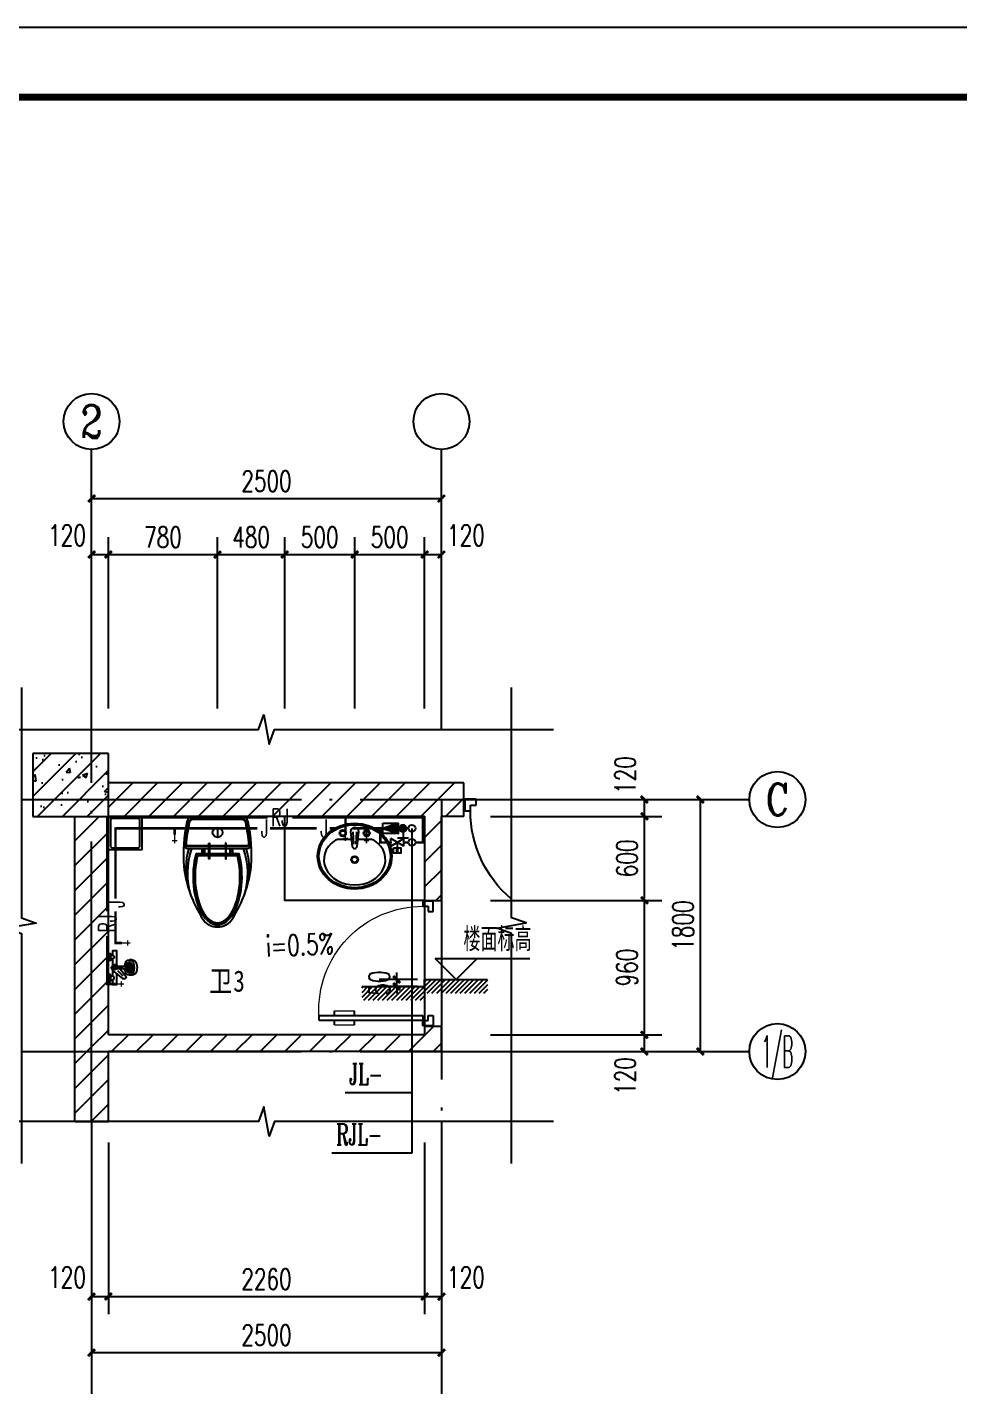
# Model space of a CAD drawing. Extents: x -216126 to 1846968, y -229642 to 543368.
# Drawn here: x 395675 to 402332, y 224805 to 234510 of the extents above; entities that cross this region are included whole.
import ezdxf
from ezdxf.enums import TextEntityAlignment as Align

# ---------------------------------------------------------------- set-up
doc = ezdxf.new("R2010")
doc.units = 0
doc.header["$LTSCALE"] = 1000
doc.header["$MEASUREMENT"] = 0
doc.linetypes.add('DOTE', pattern=[2.42, 2, -0.2, 0.02, -0.2])
doc.layers.get('Defpoints').update_dxf_attribs({"color": 250})
for name, color, linetype in [('AXIS', 171, 'Continuous'), ('AXIS_TEXT', 7, 'Continuous'), ('COLUMN', 9, 'Continuous'), ('DIM_ELEV', 171, 'Continuous'), ('DIM_SYMB', 171, 'Continuous'), ('DIM_热给水', 3, 'Continuous'), ('DIM_给水', 3, 'Continuous'), ('DOTE', 8, 'DOTE'), ('EQUIP_给水', 7, 'Continuous'), ('EVALVE_给水', 7, 'Continuous'), ('PIPE-热给水', 5, 'Continuous'), ('PIPE-给水', 3, 'Continuous'), ('PM洁具与厨具', 8, 'Continuous'), ('PUB_DIM', 171, 'Continuous'), ('PUB_HATCH', 8, 'Continuous'), ('PUB_TEXT', 7, 'Continuous'), ('S_WALL', 9, 'Continuous'), ('TEXT_热给水', 7, 'Continuous'), ('TEXT_给水', 7, 'Continuous'), ('TK', 4, 'Continuous'), ('TWT_TEXT', 7, 'Continuous'), ('VALVE_给水', 7, 'Continuous'), ('VPIPE-热给水', 5, 'Continuous'), ('VPIPE-给水', 3, 'Continuous'), ('WALL', 9, 'Continuous'), ('WINDOW', 8, 'Continuous'), ('填充', 8, 'Continuous'), ('看线', 149, 'Continuous')]:
    doc.layers.add(name, color=color, linetype=linetype)
doc.styles.add('_TCH_AXIS', font='COMPLEX', dxfattribs={"bigfont": 'GBCBIG'})
doc.styles.add('_TCH_DIM', font='SIMPLEX', dxfattribs={"bigfont": 'GBCBIG'})
doc.styles.add('_TCH_DIM_T3', font='SIMPLEX', dxfattribs={"width": 0.705882, "bigfont": 'GBCBIG'})
doc.styles.add('_TWT_PIPETEXT', font='COMPLEX', dxfattribs={"width": 0.8, "height": 2.5, "bigfont": 'HZTXT'})
doc.styles.add('_TWT_SERIAL', font='COMPLEX', dxfattribs={"width": 0.8, "height": 3, "bigfont": 'HZTXT'})
doc.styles.add('COMPLEX', font='COMPLEX')
doc.styles.add('HZ', font='rs', dxfattribs={"width": 0.8, "bigfont": 'hztxt'})
doc.styles.add('宋体', font='', dxfattribs={"width": 0.8})
doc.styles.get('宋体').set_extended_font_data('SimSun')
doc.dimstyles.new('_TCH_ARCH&&50', dxfattribs={"dimtxt": 148.75, "dimasz": 50, "dimexe": 125, "dimexo": 150, "dimgap": 50, "dimtad": 1, "dimdec": 0, "dimzin": 0, "dimdsep": 46, "dimtxsty": '_TCH_DIM_T3', "dimblk": 'ARCHTICK', "dimcen": 0.09, "dimclrt": 7, "dimazin": 2, "dimtfac": 1, "dimtdec": 0, "dimtix": 1, "dimtmove": 2, "dimatfit": 3, "dimfxl": 0, "dimtolj": 1, "dimtzin": 0, "dimarcsym": 0})
pattern_1 = [(45, (0, 89.76), (-88.388383, 88.388383), [])]

# ---------------------------------------------------------------- blocks, each defined once
blk = doc.blocks.new('卫生间排气道-BPW6-w')
at = {"layer": 'PM洁具与厨具'}
for points in [[(120, 0), (120, -240), (-120, -240), (-120, 0)], [(105, -25), (95, -15), (-95, -15), (-105, -25), (-105, -215), (-95, -225), (95, -225), (105, -215)]]:
    blk.add_lwpolyline(points, close=True, dxfattribs=at)
blk = doc.blocks.new('A$C687E1119')
at = {"layer": '填充', "color": 148}
for p, q in [((100, 1778), (122, 1800)), ((100, 1710), (190, 1800)), ((100, 1643), (257, 1800)), ((100, 1576), (300, 1776)), ((100, 1508), (300, 1708)), ((100, 1441), (300, 1641)), ((100, 1374), (300, 1574)), ((100, 1306), (300, 1506)), ((100, 1239), (300, 1439)), ((100, 1172), (300, 1372)), ((100, 1104), (300, 1304)), ((100, 1037), (300, 1237)), ((100, 970), (300, 1170)), ((0, 735), (300, 1035)), ((100, 902), (300, 1102)), ((0, 870), (30, 900)), ((0, 802), (98, 900)), ((0, 667), (200, 867)), ((0, 600), (200, 800)), ((233, 900), (300, 967)), ((0, 533), (200, 733)), ((0, 465), (200, 665)), ((0, 398), (200, 598)), ((0, 331), (200, 531)), ((0, 263), (200, 463)), ((0, 196), (200, 396)), ((0, 129), (200, 329)), ((0, 61), (200, 261)), ((6, 0), (200, 194)), ((73, 0), (200, 127)), ((141, 0), (200, 59))]:
    blk.add_line(p, q, dxfattribs=at)
at = {"layer": '看线', "color": 104}
blk.add_lwpolyline([(100, 1800), (100, 900), (0, 900), (0, 0)], dxfattribs=at)
blk = doc.blocks.new('洗脸盆-470x530')
at = {"layer": 'PM洁具与厨具', "color": 11}
for p, q in [((-12.4, -60), (-7.9, -150)), ((12.4, -60), (7.9, -150))]:
    blk.add_line(p, q, dxfattribs=at)
blk.add_lwpolyline([(30, -60, 1), (-30, -60), (-17.4, -165, 0.862374), (17.4, -165)], format="xyb", close=True, dxfattribs=at)
at = {"layer": 'PM洁具与厨具', "color": 130}
for points in [[(-115.5, -115, 0.156075), (-144.5, -124.3)], [(144.5, -124.3, 0.156075), (115.5, -115), (23.4, -115)]]:
    blk.add_lwpolyline(points, format="xyb", dxfattribs=at)
blk.add_lwpolyline([(-23.4, -115), (-115.5, -115)], dxfattribs=at)
at = {"layer": 'PM洁具与厨具', "color": 11}
for centre, radius in [((-85, -70), 22.5), ((-85, -70), 17.5), ((85, -70), 22.5), ((85, -70), 17.5), ((0, -260), 25), ((0, -260), 20)]:
    blk.add_circle(centre, radius, dxfattribs=at)
at = {"layer": 'PM洁具与厨具'}
blk.add_ellipse((0, -235), major_axis=(265, 0), ratio=0.886792, dxfattribs=at)
at = {"layer": 'PM洁具与厨具', "color": 11}
blk.add_ellipse((0, -235), major_axis=(255, 0), ratio=0.882353, dxfattribs=at)
at = {"layer": 'PM洁具与厨具', "color": 130}
blk.add_ellipse((0, -260), major_axis=(220, 0), ratio=0.818182, start_param=2.287513, end_param=7.137266, dxfattribs=at)
blk = doc.blocks.new('坐便器-480x790')
at = {"layer": 'PM洁具与厨具', "color": 11}
for p, q in [((-1, -80), (-1, -150)), ((1, -80), (1, -150)), ((-110, -265), (-110, -230)), ((-100, -265), (-100, -230)), ((-90, -265), (-90, -230)), ((90, -265), (90, -230)), ((100, -265), (100, -230)), ((110, -265), (110, -230))]:
    blk.add_line(p, q, dxfattribs=at)
at = {"layer": 'PM洁具与厨具', "color": 130}
blk.add_line((-153.7, -265), (153.7, -265), dxfattribs=at)
at = {"layer": 'PM洁具与厨具', "color": 8}
for p, q in [((-146.3, -275), (146.3, -275)), ((-142.5, -280), (142.5, -280))]:
    blk.add_line(p, q, dxfattribs=at)
at = {"layer": 'PM洁具与厨具'}
for points in [[(105.1, -733.3, 0.116498), (241.3, -355.7, 0.067215), (218.9, -39.5, 0.353588), (170, 0), (-170, 0, 0.353588), (-218.9, -39.5, 0.067215), (-241.3, -355.7, 0.116498), (-105.1, -733.3, 0.53931), (105.1, -733.3)], [(-241.2, -203.4, 0.433445), (-216.2, -230), (216.2, -230, 0.433445), (241.2, -203.4)]]:
    blk.add_lwpolyline(points, format="xyb", dxfattribs=at)
at = {"layer": 'PM洁具与厨具', "color": 130}
for points in [[(227.2, -204.3, -0.435336), (217.3, -215), (-217.3, -215, -0.435336), (-227.2, -204.3, -0.034952), (-204.2, -42.7, -0.353588), (-170, -15), (170, -15, -0.353588), (204.2, -42.7, -0.034952)], [(222.2, -204.6, -0.435336), (217.3, -210), (-217.3, -210, -0.435336), (-222.2, -204.6, -0.034952), (-199.3, -43.7, -0.353588), (-170, -20), (170, -20, -0.353588), (199.3, -43.7, -0.034952)]]:
    blk.add_lwpolyline(points, format="xyb", close=True, dxfattribs=at)
at = {"layer": 'PM洁具与厨具'}
for points in [[(-62.5, -192.5), (-57.5, -192.5), (-57.5, -302.5), (-62.5, -302.5)], [(62.5, -192.5), (57.5, -192.5), (57.5, -302.5), (62.5, -302.5)]]:
    blk.add_lwpolyline(points, close=True, dxfattribs=at)
at = {"layer": 'PM洁具与厨具', "color": 11}
blk.add_circle((0, -115), 35, dxfattribs=at)
at = {"layer": 'PM洁具与厨具'}
for centre, radius, start, end in [((272, -377.8), 499.3, 162.77655, 194.54869), ((304.8, -405), 520.4, 160.35017, 198.14654), ((-304.8, -405), 520.4, 341.85346, 19.64983), ((-272, -377.8), 499.3, 345.45131, 17.22345)]:
    blk.add_arc(centre, radius, start, end, dxfattribs=at)
at = {"layer": 'PM洁具与厨具', "color": 130}
blk.add_ellipse((0, -430), major_axis=(0, 345), ratio=0.507246, start_param=1.072123, end_param=5.211062, dxfattribs=at)
at = {"layer": 'PM洁具与厨具', "color": 8}
for major_axis, ratio, start_param, end_param in [((0, 335), 0.492537, 1.089773, 5.193412), ((0, 330), 0.484848, 1.098934, 5.184251)]:
    blk.add_ellipse((0, -430), major_axis=major_axis, ratio=ratio, start_param=start_param, end_param=end_param, dxfattribs=at)
blk = doc.blocks.new('花洒组合-L345')
at = {"layer": 'PM洁具与厨具', "color": 120}
for p, q in [((61.5, -106.5), (22.6, -67.6)), ((-55, -170.6), (-55, -150.6)), ((-30, -150.6), (-30, -140.6)), ((30, -150.6), (30, -140.6)), ((55, -170.6), (55, -150.6))]:
    blk.add_line(p, q, dxfattribs=at)
for points in [[(-50, 0), (-100, 0), (-100, -15), (-50, -15)], [(50, 0), (100, 0), (100, -15), (50, -15)], [(-2.5, -75), (2.5, -75), (2.5, -100), (-2.5, -100)]]:
    blk.add_lwpolyline(points, close=True, dxfattribs=at)
for points in [[(-17.5, -60), (-120, -60), (-120, -30), (-87.5, -30)], [(-62.5, -30), (-13.3, -30)], [(17.5, -30), (62.5, -30)], [(87.5, -30), (120, -30), (120, -60), (42.4, -60)]]:
    blk.add_lwpolyline(points, dxfattribs=at)
for points in [[(-62.5, -15), (-87.5, -15), (-87.5, -30, 1), (-62.5, -30)], [(7.5, -130, -1), (-7.5, -130), (-7.5, -45, -1), (7.5, -45)], [(-1.5, -45, -1), (1.5, -45), (1.5, -75), (-1.5, -75)], [(62.5, -15), (87.5, -15), (87.5, -30, -1), (62.5, -30)]]:
    blk.add_lwpolyline(points, format="xyb", close=True, dxfattribs=at)
blk.add_lwpolyline([(7.5, -81.2), (61.8, -124.4, 0.8), (79.4, -106.8), (17.6, -30.1, 0.441557), (-12, -28.7), (-16.3, -33, 0.441557), (-14.9, -62.6), (-7.5, -68.7)], format="xyb", dxfattribs=at)
for centre, radius, start, end in [((0, -45), 15, 300, 240), ((0, -120), 7.5, 180, 0), ((0, -135.6), 5, 180, 0)]:
    blk.add_arc(centre, radius, start, end, dxfattribs=at)
for centre, major_axis, ratio, start_param, end_param in [((0, -150.6), (-55, 0), 0.636364, 4.849179, 10.858784), ((0, -170.6), (-55, 0), 0.636364, 0, 3.141593), ((0, -150.6), (-40, 0), 0.5, 5.35589, 10.352073), ((0, -150.6), (-35, 0), 0.428571, 5.742086, 9.965877), ((0, -140.6), (-30, 0), 0.333333, 4.963191, 10.744772), ((0, -150.6), (-30, 0), 0.333333, 0, 3.141593), ((0, -140.6), (-25, 0), 0.2, 4.913705, 10.794258)]:
    blk.add_ellipse(centre, major_axis=major_axis, ratio=ratio, start_param=start_param, end_param=end_param, dxfattribs=at)
blk = doc.blocks.new('A$C7A050CD1')
at = {"layer": 'PM洁具与厨具', "rotation": 270}
blk.add_blockref('花洒组合-L345', (0, 0), dxfattribs=at)
blk = doc.blocks.new('_AXISO')
blk.add_circle((0, 0), 0.5)
at = {"layer": 'AXIS_TEXT', "style": 'COMPLEX', "width": 1.041667}
blk.add_attdef('A', text='', height=0.56, dxfattribs=at).set_placement((-0.25, -0.28), (0.25, -0.28), align=Align.FIT)
blk = doc.blocks.new('GeYuanFrame_85425800', base_point=(20.09, 4.53))
at = {"layer": 'TK'}
blk.add_lwpolyline([(20.09, 4.53), (20.09, 598.53), (861.09, 598.53), (861.09, 4.53)], close=True, dxfattribs=at)
at = {"layer": 'TK', "const_width": 1}
blk.add_lwpolyline([(45.09, 588.53), (851.09, 588.53), (851.09, 14.53), (45.09, 14.53)], close=True, dxfattribs=at)
blk = doc.blocks.new('$DorLib2D$00000009')
for p, q in [((0.413, 0.905), (0.413, 0.081)), ((0.454, 0.905), (0.413, 0.905)), ((0.454, 0.081), (0.454, 0.905)), ((0.413, 0.782), (0.378, 0.782)), ((0.489, 0.782), (0.454, 0.782)), ((0.413, 0.624), (0.378, 0.624)), ((0.489, 0.624), (0.454, 0.624)), ((-0.494, 0.081), (-0.453, 0.081)), ((-0.494, -0.002), (-0.494, 0.081)), ((-0.453, 0.081), (-0.453, 0.039)), ((-0.453, 0.039), (-0.412, 0.039)), ((-0.412, 0.039), (-0.412, -0.002)), ((0.413, 0.081), (0.454, 0.081)), ((0.454, 0.039), (0.413, 0.039)), ((0.413, 0.039), (0.413, -0.002)), ((0.495, 0.081), (0.454, 0.081)), ((0.454, 0.081), (0.454, 0.039)), ((0.495, -0.002), (0.495, 0.081)), ((-0.494, -0.002), (-0.494, -0.002)), ((-0.412, -0.002), (-0.494, -0.002)), ((0.413, -0.002), (0.495, -0.002)), ((0.495, -0.002), (0.495, -0.002))]:
    blk.add_line(p, q)
at = {"lineweight": 13}
for p, q in [((0.378, 0.782), (0.378, 0.624)), ((0.489, 0.782), (0.489, 0.624))]:
    blk.add_line(p, q, dxfattribs=at)
blk.add_arc((0.372, 0.082), 0.825, 87.134, 180.0717, dxfattribs=at)
blk = doc.blocks.new('_ArchTick')
at = {"color": 0, "linetype": 'ByBlock', "const_width": 0.4}
blk.add_lwpolyline([(-0.5, -0.5), (0.5, 0.5)], dxfattribs=at)
blk = doc.blocks.new('*D587')
at = {"layer": 'AXIS', "color": 0, "lineweight": -2}
for p, q in [((396135.5, 226542.8), (396135.5, 224917.8)), ((398635.5, 226542.8), (398635.5, 224917.8)), ((396135.5, 225042.8), (398635.5, 225042.8))]:
    blk.add_line(p, q, dxfattribs=at)
at = {"layer": 'Defpoints', "color": 0}
for p in [(396135.5, 226692.8), (398635.5, 226692.8), (398635.5, 225042.8)]:
    blk.add_point(p, dxfattribs=at)
at = {"layer": 'AXIS', "color": 0, "lineweight": -2, "xscale": 50, "yscale": 50, "zscale": 50, "rotation": 180}
blk.add_blockref('_ArchTick', (396135.5, 225042.8), dxfattribs=at)
at = {"layer": 'AXIS', "color": 0, "lineweight": -2, "xscale": 50, "yscale": 50, "zscale": 50}
blk.add_blockref('_ArchTick', (398635.5, 225042.8), dxfattribs=at)
at = {"layer": 'AXIS', "color": 7, "insert": (397385.5, 225167.2), "char_height": 148.75, "attachment_point": 5, "style": '_TCH_DIM_T3'}
blk.add_mtext('\\A1;2500', dxfattribs=at)
blk = doc.blocks.new('*D588')
at = {"layer": 'AXIS', "color": 0, "lineweight": -2}
for p, q in [((396135.5, 226542.8), (396135.5, 225317.8)), ((396255.5, 226542.8), (396255.5, 225317.8)), ((396135.5, 225442.8), (396255.5, 225442.8))]:
    blk.add_line(p, q, dxfattribs=at)
at = {"layer": 'Defpoints', "color": 0}
for p in [(396135.5, 226692.8), (396255.5, 226692.8), (396255.5, 225442.8)]:
    blk.add_point(p, dxfattribs=at)
at = {"layer": 'AXIS', "color": 0, "lineweight": -2, "xscale": 50, "yscale": 50, "zscale": 50, "rotation": 180}
blk.add_blockref('_ArchTick', (396135.5, 225442.8), dxfattribs=at)
at = {"layer": 'AXIS', "color": 0, "lineweight": -2, "xscale": 50, "yscale": 50, "zscale": 50}
blk.add_blockref('_ArchTick', (396255.5, 225442.8), dxfattribs=at)
at = {"layer": 'AXIS', "color": 7, "insert": (395960.5, 225580.3), "char_height": 148.75, "attachment_point": 5, "style": '_TCH_DIM_T3'}
blk.add_mtext('\\A1;120', dxfattribs=at)
blk = doc.blocks.new('*D589')
at = {"layer": 'AXIS', "color": 0, "lineweight": -2}
for p, q in [((396255.5, 226542.8), (396255.5, 225317.8)), ((398515.5, 226542.8), (398515.5, 225317.8)), ((396255.5, 225442.8), (398515.5, 225442.8))]:
    blk.add_line(p, q, dxfattribs=at)
at = {"layer": 'Defpoints', "color": 0}
for p in [(396255.5, 226692.8), (398515.5, 226692.8), (398515.5, 225442.8)]:
    blk.add_point(p, dxfattribs=at)
at = {"layer": 'AXIS', "color": 0, "lineweight": -2, "xscale": 50, "yscale": 50, "zscale": 50, "rotation": 180}
blk.add_blockref('_ArchTick', (396255.5, 225442.8), dxfattribs=at)
at = {"layer": 'AXIS', "color": 0, "lineweight": -2, "xscale": 50, "yscale": 50, "zscale": 50}
blk.add_blockref('_ArchTick', (398515.5, 225442.8), dxfattribs=at)
at = {"layer": 'AXIS', "color": 7, "insert": (397385.5, 225567.2), "char_height": 148.75, "attachment_point": 5, "style": '_TCH_DIM_T3'}
blk.add_mtext('\\A1;2260', dxfattribs=at)
blk = doc.blocks.new('*D590')
at = {"layer": 'AXIS', "color": 0, "lineweight": -2}
for p, q in [((398515.5, 226542.8), (398515.5, 225317.8)), ((398635.5, 226542.8), (398635.5, 225317.8)), ((398515.5, 225442.8), (398635.5, 225442.8))]:
    blk.add_line(p, q, dxfattribs=at)
at = {"layer": 'Defpoints', "color": 0}
for p in [(398515.5, 226692.8), (398635.5, 226692.8), (398635.5, 225442.8)]:
    blk.add_point(p, dxfattribs=at)
at = {"layer": 'AXIS', "color": 0, "lineweight": -2, "xscale": 50, "yscale": 50, "zscale": 50, "rotation": 180}
blk.add_blockref('_ArchTick', (398515.5, 225442.8), dxfattribs=at)
at = {"layer": 'AXIS', "color": 0, "lineweight": -2, "xscale": 50, "yscale": 50, "zscale": 50}
blk.add_blockref('_ArchTick', (398635.5, 225442.8), dxfattribs=at)
at = {"layer": 'AXIS', "color": 7, "insert": (398810.5, 225580.3), "char_height": 148.75, "attachment_point": 5, "style": '_TCH_DIM_T3'}
blk.add_mtext('\\A1;120', dxfattribs=at)
blk = doc.blocks.new('*D591')
at = {"layer": 'AXIS', "color": 0, "lineweight": -2}
for p, q in [((398985.5, 228992.8), (400610.5, 228992.8)), ((400485.5, 227192.8), (400485.5, 228992.8)), ((398985.5, 227192.8), (400610.5, 227192.8))]:
    blk.add_line(p, q, dxfattribs=at)
at = {"layer": 'Defpoints', "color": 0}
for p in [(398835.5, 228992.8), (400485.5, 228992.8), (398835.5, 227192.8)]:
    blk.add_point(p, dxfattribs=at)
at = {"layer": 'AXIS', "color": 0, "lineweight": -2, "xscale": 50, "yscale": 50, "zscale": 50}
for p, rotation in [((400485.5, 228992.8), 90), ((400485.5, 227192.8), 270)]:
    blk.add_blockref('_ArchTick', p, dxfattribs=dict(at, rotation=rotation))
at = {"layer": 'AXIS', "color": 7, "insert": (400361.1, 228092.8), "char_height": 148.75, "attachment_point": 5, "rotation": 90, "style": '_TCH_DIM_T3'}
blk.add_mtext('\\A1;1800', dxfattribs=at)
blk = doc.blocks.new('*D592')
at = {"layer": 'AXIS', "color": 0, "lineweight": -2}
for p, q in [((398985.5, 227312.8), (400210.5, 227312.8)), ((400085.5, 227192.8), (400085.5, 227312.8)), ((398985.5, 227192.8), (400210.5, 227192.8))]:
    blk.add_line(p, q, dxfattribs=at)
at = {"layer": 'Defpoints', "color": 0}
for p in [(398835.5, 227312.8), (400085.5, 227312.8), (398835.5, 227192.8)]:
    blk.add_point(p, dxfattribs=at)
at = {"layer": 'AXIS', "color": 0, "lineweight": -2, "xscale": 50, "yscale": 50, "zscale": 50}
for p, rotation in [((400085.5, 227312.8), 90), ((400085.5, 227192.8), 270)]:
    blk.add_blockref('_ArchTick', p, dxfattribs=dict(at, rotation=rotation))
at = {"layer": 'AXIS', "color": 7, "insert": (399948, 227017.8), "char_height": 148.75, "attachment_point": 5, "rotation": 90, "style": '_TCH_DIM_T3'}
blk.add_mtext('\\A1;120', dxfattribs=at)
blk = doc.blocks.new('*D593')
at = {"layer": 'AXIS', "color": 0, "lineweight": -2}
for p, q in [((398985.5, 228272.8), (400210.5, 228272.8)), ((400085.5, 227312.8), (400085.5, 228272.8)), ((398985.5, 227312.8), (400210.5, 227312.8))]:
    blk.add_line(p, q, dxfattribs=at)
at = {"layer": 'Defpoints', "color": 0}
for p in [(398835.5, 228272.8), (400085.5, 228272.8), (398835.5, 227312.8)]:
    blk.add_point(p, dxfattribs=at)
at = {"layer": 'AXIS', "color": 0, "lineweight": -2, "xscale": 50, "yscale": 50, "zscale": 50}
for p, rotation in [((400085.5, 228272.8), 90), ((400085.5, 227312.8), 270)]:
    blk.add_blockref('_ArchTick', p, dxfattribs=dict(at, rotation=rotation))
at = {"layer": 'AXIS', "color": 7, "insert": (399961.1, 227792.8), "char_height": 148.75, "attachment_point": 5, "rotation": 90, "style": '_TCH_DIM_T3'}
blk.add_mtext('\\A1;960', dxfattribs=at)
blk = doc.blocks.new('*D594')
at = {"layer": 'AXIS', "color": 0, "lineweight": -2}
for p, q in [((398985.5, 228872.8), (400210.5, 228872.8)), ((400085.5, 228272.8), (400085.5, 228872.8)), ((398985.5, 228272.8), (400210.5, 228272.8))]:
    blk.add_line(p, q, dxfattribs=at)
at = {"layer": 'Defpoints', "color": 0}
for p in [(398835.5, 228872.8), (400085.5, 228872.8), (398835.5, 228272.8)]:
    blk.add_point(p, dxfattribs=at)
at = {"layer": 'AXIS', "color": 0, "lineweight": -2, "xscale": 50, "yscale": 50, "zscale": 50}
for p, rotation in [((400085.5, 228872.8), 90), ((400085.5, 228272.8), 270)]:
    blk.add_blockref('_ArchTick', p, dxfattribs=dict(at, rotation=rotation))
at = {"layer": 'AXIS', "color": 7, "insert": (399961.1, 228572.8), "char_height": 148.75, "attachment_point": 5, "rotation": 90, "style": '_TCH_DIM_T3'}
blk.add_mtext('\\A1;600', dxfattribs=at)
blk = doc.blocks.new('*D595')
at = {"layer": 'AXIS', "color": 0, "lineweight": -2}
for p, q in [((398985.5, 228992.8), (400210.5, 228992.8)), ((400085.5, 228872.8), (400085.5, 228992.8)), ((398985.5, 228872.8), (400210.5, 228872.8))]:
    blk.add_line(p, q, dxfattribs=at)
at = {"layer": 'Defpoints', "color": 0}
for p in [(398835.5, 228992.8), (400085.5, 228992.8), (398835.5, 228872.8)]:
    blk.add_point(p, dxfattribs=at)
at = {"layer": 'AXIS', "color": 0, "lineweight": -2, "xscale": 50, "yscale": 50, "zscale": 50}
for p, rotation in [((400085.5, 228992.8), 90), ((400085.5, 228872.8), 270)]:
    blk.add_blockref('_ArchTick', p, dxfattribs=dict(at, rotation=rotation))
at = {"layer": 'AXIS', "color": 7, "insert": (399948, 229167.8), "char_height": 148.75, "attachment_point": 5, "rotation": 90, "style": '_TCH_DIM_T3'}
blk.add_mtext('\\A1;120', dxfattribs=at)
blk = doc.blocks.new('*D596')
at = {"layer": 'AXIS', "color": 0, "lineweight": -2}
for p, q in [((396135.5, 229642.8), (396135.5, 231267.8)), ((398635.5, 229642.8), (398635.5, 231267.8)), ((396135.5, 231142.8), (398635.5, 231142.8))]:
    blk.add_line(p, q, dxfattribs=at)
at = {"layer": 'Defpoints', "color": 0}
for p in [(398635.5, 231142.8), (396135.5, 229492.8), (398635.5, 229492.8)]:
    blk.add_point(p, dxfattribs=at)
at = {"layer": 'AXIS', "color": 0, "lineweight": -2, "xscale": 50, "yscale": 50, "zscale": 50, "rotation": 180}
blk.add_blockref('_ArchTick', (396135.5, 231142.8), dxfattribs=at)
at = {"layer": 'AXIS', "color": 0, "lineweight": -2, "xscale": 50, "yscale": 50, "zscale": 50}
blk.add_blockref('_ArchTick', (398635.5, 231142.8), dxfattribs=at)
at = {"layer": 'AXIS', "color": 7, "insert": (397385.5, 231267.2), "char_height": 148.75, "attachment_point": 5, "style": '_TCH_DIM_T3'}
blk.add_mtext('\\A1;2500', dxfattribs=at)
blk = doc.blocks.new('*D597')
at = {"layer": 'AXIS', "color": 0, "lineweight": -2}
for p, q in [((396135.5, 229642.8), (396135.5, 230867.8)), ((396255.5, 229642.8), (396255.5, 230867.8)), ((396135.5, 230742.8), (396255.5, 230742.8))]:
    blk.add_line(p, q, dxfattribs=at)
at = {"layer": 'Defpoints', "color": 0}
for p in [(396255.5, 230742.8), (396135.5, 229492.8), (396255.5, 229492.8)]:
    blk.add_point(p, dxfattribs=at)
at = {"layer": 'AXIS', "color": 0, "lineweight": -2, "xscale": 50, "yscale": 50, "zscale": 50, "rotation": 180}
blk.add_blockref('_ArchTick', (396135.5, 230742.8), dxfattribs=at)
at = {"layer": 'AXIS', "color": 0, "lineweight": -2, "xscale": 50, "yscale": 50, "zscale": 50}
blk.add_blockref('_ArchTick', (396255.5, 230742.8), dxfattribs=at)
at = {"layer": 'AXIS', "color": 7, "insert": (395960.5, 230880.3), "char_height": 148.75, "attachment_point": 5, "style": '_TCH_DIM_T3'}
blk.add_mtext('\\A1;120', dxfattribs=at)
blk = doc.blocks.new('*D598')
at = {"layer": 'AXIS', "color": 0, "lineweight": -2}
for p, q in [((396255.5, 229642.8), (396255.5, 230867.8)), ((397035.5, 229642.8), (397035.5, 230867.8)), ((396255.5, 230742.8), (397035.5, 230742.8))]:
    blk.add_line(p, q, dxfattribs=at)
at = {"layer": 'Defpoints', "color": 0}
for p in [(397035.5, 230742.8), (396255.5, 229492.8), (397035.5, 229492.8)]:
    blk.add_point(p, dxfattribs=at)
at = {"layer": 'AXIS', "color": 0, "lineweight": -2, "xscale": 50, "yscale": 50, "zscale": 50, "rotation": 180}
blk.add_blockref('_ArchTick', (396255.5, 230742.8), dxfattribs=at)
at = {"layer": 'AXIS', "color": 0, "lineweight": -2, "xscale": 50, "yscale": 50, "zscale": 50}
blk.add_blockref('_ArchTick', (397035.5, 230742.8), dxfattribs=at)
at = {"layer": 'AXIS', "color": 7, "insert": (396645.5, 230867.2), "char_height": 148.75, "attachment_point": 5, "style": '_TCH_DIM_T3'}
blk.add_mtext('\\A1;780', dxfattribs=at)
blk = doc.blocks.new('*D599')
at = {"layer": 'AXIS', "color": 0, "lineweight": -2}
for p, q in [((397035.5, 229642.8), (397035.5, 230867.8)), ((397515.5, 229642.8), (397515.5, 230867.8)), ((397035.5, 230742.8), (397515.5, 230742.8))]:
    blk.add_line(p, q, dxfattribs=at)
at = {"layer": 'Defpoints', "color": 0}
for p in [(397515.5, 230742.8), (397035.5, 229492.8), (397515.5, 229492.8)]:
    blk.add_point(p, dxfattribs=at)
at = {"layer": 'AXIS', "color": 0, "lineweight": -2, "xscale": 50, "yscale": 50, "zscale": 50, "rotation": 180}
blk.add_blockref('_ArchTick', (397035.5, 230742.8), dxfattribs=at)
at = {"layer": 'AXIS', "color": 0, "lineweight": -2, "xscale": 50, "yscale": 50, "zscale": 50}
blk.add_blockref('_ArchTick', (397515.5, 230742.8), dxfattribs=at)
at = {"layer": 'AXIS', "color": 7, "insert": (397275.5, 230867.2), "char_height": 148.75, "attachment_point": 5, "style": '_TCH_DIM_T3'}
blk.add_mtext('\\A1;480', dxfattribs=at)
blk = doc.blocks.new('*D600')
at = {"layer": 'AXIS', "color": 0, "lineweight": -2}
for p, q in [((397515.5, 229642.8), (397515.5, 230867.8)), ((398015.5, 229642.8), (398015.5, 230867.8)), ((397515.5, 230742.8), (398015.5, 230742.8))]:
    blk.add_line(p, q, dxfattribs=at)
at = {"layer": 'Defpoints', "color": 0}
for p in [(398015.5, 230742.8), (397515.5, 229492.8), (398015.5, 229492.8)]:
    blk.add_point(p, dxfattribs=at)
at = {"layer": 'AXIS', "color": 0, "lineweight": -2, "xscale": 50, "yscale": 50, "zscale": 50, "rotation": 180}
blk.add_blockref('_ArchTick', (397515.5, 230742.8), dxfattribs=at)
at = {"layer": 'AXIS', "color": 0, "lineweight": -2, "xscale": 50, "yscale": 50, "zscale": 50}
blk.add_blockref('_ArchTick', (398015.5, 230742.8), dxfattribs=at)
at = {"layer": 'AXIS', "color": 7, "insert": (397765.5, 230867.2), "char_height": 148.75, "attachment_point": 5, "style": '_TCH_DIM_T3'}
blk.add_mtext('\\A1;500', dxfattribs=at)
blk = doc.blocks.new('*D601')
at = {"layer": 'AXIS', "color": 0, "lineweight": -2}
for p, q in [((398015.5, 229642.8), (398015.5, 230867.8)), ((398515.5, 229642.8), (398515.5, 230867.8)), ((398015.5, 230742.8), (398515.5, 230742.8))]:
    blk.add_line(p, q, dxfattribs=at)
at = {"layer": 'Defpoints', "color": 0}
for p in [(398515.5, 230742.8), (398015.5, 229492.8), (398515.5, 229492.8)]:
    blk.add_point(p, dxfattribs=at)
at = {"layer": 'AXIS', "color": 0, "lineweight": -2, "xscale": 50, "yscale": 50, "zscale": 50, "rotation": 180}
blk.add_blockref('_ArchTick', (398015.5, 230742.8), dxfattribs=at)
at = {"layer": 'AXIS', "color": 0, "lineweight": -2, "xscale": 50, "yscale": 50, "zscale": 50}
blk.add_blockref('_ArchTick', (398515.5, 230742.8), dxfattribs=at)
at = {"layer": 'AXIS', "color": 7, "insert": (398265.5, 230867.2), "char_height": 148.75, "attachment_point": 5, "style": '_TCH_DIM_T3'}
blk.add_mtext('\\A1;500', dxfattribs=at)
blk = doc.blocks.new('*D602')
at = {"layer": 'AXIS', "color": 0, "lineweight": -2}
for p, q in [((398515.5, 229642.8), (398515.5, 230867.8)), ((398635.5, 229642.8), (398635.5, 230867.8)), ((398515.5, 230742.8), (398635.5, 230742.8))]:
    blk.add_line(p, q, dxfattribs=at)
at = {"layer": 'Defpoints', "color": 0}
for p in [(398635.5, 230742.8), (398515.5, 229492.8), (398635.5, 229492.8)]:
    blk.add_point(p, dxfattribs=at)
at = {"layer": 'AXIS', "color": 0, "lineweight": -2, "xscale": 50, "yscale": 50, "zscale": 50, "rotation": 180}
blk.add_blockref('_ArchTick', (398515.5, 230742.8), dxfattribs=at)
at = {"layer": 'AXIS', "color": 0, "lineweight": -2, "xscale": 50, "yscale": 50, "zscale": 50}
blk.add_blockref('_ArchTick', (398635.5, 230742.8), dxfattribs=at)
at = {"layer": 'AXIS', "color": 7, "insert": (398810.5, 230880.3), "char_height": 148.75, "attachment_point": 5, "style": '_TCH_DIM_T3'}
blk.add_mtext('\\A1;120', dxfattribs=at)
blk = doc.blocks.new('*D603')
at = {"layer": 'Defpoints', "color": 0}
for p in [(398315.5, 227706.8), (398615.5, 227706.8), (398615.5, 227656.8)]:
    blk.add_point(p, dxfattribs=at)
at = {"layer": 'PUB_DIM', "color": 0, "lineweight": -2}
for p, q in [((398465.5, 227706.8), (398190.5, 227706.8)), ((398315.5, 227706.8), (398315.5, 227756.8)), ((398315.5, 227656.8), (398315.5, 227706.8)), ((398465.5, 227656.8), (398190.5, 227656.8)), ((398315.5, 227656.8), (398315.5, 227606.8))]:
    blk.add_line(p, q, dxfattribs=at)
at = {"layer": 'PUB_DIM', "color": 0, "lineweight": -2, "xscale": 50, "yscale": 50, "zscale": 50}
for p, rotation in [((398315.5, 227706.8), 270), ((398315.5, 227656.8), 90)]:
    blk.add_blockref('_ArchTick', p, dxfattribs=dict(at, rotation=rotation))
at = {"layer": 'PUB_DIM', "color": 7, "insert": (398191.1, 227681.8), "char_height": 148.75, "attachment_point": 5, "rotation": 90, "style": '_TCH_DIM_T3'}
blk.add_mtext('\\A1;50', dxfattribs=at)
blk = doc.blocks.new('$TwtSys$00000320')
at = {"const_width": 20}
for points in [[(0, 0), (0, -121)], [(-37, -83), (37, -83)]]:
    blk.add_lwpolyline(points, dxfattribs=at)
blk = doc.blocks.new('$VALVE$00000497')
for p, q in [((78, 138), (-78, 138)), ((0, 50), (0, 138))]:
    blk.add_line(p, q)
at = {"const_width": 49.6}
blk.add_lwpolyline([(25, 0, 1), (-25, 0, 1)], format="xyb", close=True, dxfattribs=at)
blk.add_circle((0, 0), 50)
blk = doc.blocks.new('$VALVE$00000752')
for p, q in [((-112.5, 75), (112.5, 75)), ((112.5, 75), (112.5, -75)), ((112.5, -75), (-112.5, -75))]:
    blk.add_line(p, q)
blk.add_lwpolyline([(-112.5, -75), (112.5, 0), (-112.5, 75)], close=True)
for p in [(-112.5, 0), (112.5, 0)]:
    blk.add_point(p)
blk.add_solid([(-112.5, 75), (112.5, 0), (-112.5, -75)])
blk = doc.blocks.new('$EVALVE$00000018')
for p, q in [((-125, 72), (125, -72)), ((125, 72), (-125, -72)), ((-125, 72), (-125, -72)), ((0, 0), (0, 104)), ((125, 72), (125, -72))]:
    blk.add_line(p, q)
blk.add_lwpolyline([(73, 106), (-66, 106), (-66, 206), (73, 206)], close=True)
for p in [(-125, 0), (125, 0)]:
    blk.add_point(p)
at = {"style": 'HZ', "width": 0.758801}
blk.add_text('M', height=69.3, dxfattribs=at).set_placement((-24, 125), (26, 125), align=Align.FIT)

msp = doc.modelspace()

# ---------------------------------------------------------------- hatches: boundary and pattern name
at = {"layer": 'PIPE-热给水', "linetype": 'Continuous'}
for points in [[(396247.8, 228864.4), (396247.8, 228873.1), (396239, 228873.1)], [(396247.8, 228864.4), (396239, 228864.4), (396239, 228873.1)], [(398501.7, 228864.4), (398510.5, 228864.4), (398510.5, 228873.1)], [(398501.7, 228864.4), (398501.7, 228873.1), (398510.5, 228873.1)], [(398501.7, 228686.5), (398501.7, 228677.7), (398510.5, 228677.7)], [(398501.7, 228686.5), (398510.5, 228686.5), (398510.5, 228677.7)], [(396247.8, 227675.5), (396239, 227675.5), (396239, 227666.8)], [(396247.8, 227675.5), (396247.8, 227666.8), (396239, 227666.8)]]:
    msp.add_hatch(color=256, dxfattribs=at).paths.add_polyline_path(points)
at = {"layer": 'PIPE-给水', "linetype": 'Continuous'}
for points in [[(396307, 228786.8), (396307, 228795.5), (396298.3, 228795.5)], [(396307, 228786.8), (396298.3, 228786.8), (396298.3, 228795.5)], [(398199, 228686.5), (398190.3, 228686.5), (398190.3, 228677.7)], [(398199, 228686.5), (398199, 228677.7), (398190.3, 228677.7)], [(396307, 227968), (396298.3, 227968), (396298.3, 227959.2)], [(396307, 227968), (396307, 227959.2), (396298.3, 227959.2)]]:
    msp.add_hatch(color=256, dxfattribs=at).paths.add_polyline_path(points)
at = {"layer": 'PUB_HATCH'}
h = msp.add_hatch(dxfattribs=at)
h.set_pattern_fill('钢筋混凝土', color=256, scale=50, style=0)
h.set_pattern_definition([(45, (0, 0), (-88.388348, 88.388348), []), (50, (0, 0), (358.6301, -31.37607), [37.5, -412.5]), (355, (0, 0), (-69.37567, 376.09607), [30, -330]), (100.4514, (29.9, -2.6), (289.2547, 344.71977), [31.8701, -350.57106]), (46.1842, (0, 100), (533.62052, -82.7595), [56.25, -618.75]), (96.6356, (44.47, 93.1), (467.33135, 487.05894), [47.80514, -525.8565]), (351.1842, (0, 100), (467.331, 487.0593), [45, -495]), (21, (50, 75), (298.45353, -201.30945), [37.5, -412.5]), (326, (50, 75), (121.65767, 362.57502), [30, -330]), (71.4514, (74.87, 58.22), (420.11131, 161.26525), [31.8701, -350.57106]), (37.5, (0, 0), (6.079928, 166.446927), [0, -326, 0, -335, 0, -331.25]), (7.5, (0, 0), (131.53477, 197.205856), [0, -191, 0, -318.5, 0, -126.25]), (327.5, (-111.5, 0), (266.91122, -11.277436), [0, -125, 0, -390, 0, -517.5]), (317.5, (-161.5, 0), (291.59308, 50.05249), [0, -162.5, 0, -259, 0, -367.5])])
h.paths.add_polyline_path([(396255.5, 229322.8), (395715.5, 229322.8), (395715.5, 228872.8), (396255.5, 228872.8)])
h = msp.add_hatch(dxfattribs=at)
h.set_pattern_fill('普通砖', color=256, scale=50, style=0)
h.set_pattern_definition(pattern_1)
h.paths.add_polyline_path([(396255.5, 229112.8), (396255.5, 228872.8), (398515.5, 228872.8), (398595.5, 228952.8), (398635.5, 229112.8)])
h = msp.add_hatch(dxfattribs=at)
h.set_pattern_fill('普通砖', color=256, scale=50, style=0)
h.set_pattern_definition(pattern_1)
h.paths.add_polyline_path([(398795.5, 229112.8), (398635.5, 229112.8), (398595.5, 228952.8), (398635.5, 228872.8), (398795.5, 228872.8)])
h = msp.add_hatch(dxfattribs=at)
h.set_pattern_fill('普通砖', color=256, scale=50, style=0)
h.set_pattern_definition(pattern_1)
h.paths.add_polyline_path([(398515.5, 228872.8), (398515.5, 228272.8), (398635.5, 228272.8), (398635.5, 228872.8), (398595.5, 228952.8)])
h = msp.add_hatch(dxfattribs=at)
h.set_pattern_fill('普通砖', color=256, scale=50, style=0)
h.set_pattern_definition(pattern_1)
h.paths.add_polyline_path([(396255.5, 228872.8), (396015.5, 228872.8), (396015.5, 227192.8), (396175.5, 227232.8), (396255.5, 227312.8)])
h = msp.add_hatch(dxfattribs=at)
h.set_pattern_fill('普通砖', color=256, scale=50, style=0)
h.set_pattern_definition(pattern_1)
h.paths.add_polyline_path([(398635.5, 227192.8), (398635.5, 227372.8), (398515.5, 227372.8), (398515.5, 227312.8)])
h = msp.add_hatch(dxfattribs=at)
h.set_pattern_fill('普通砖', color=256, scale=50, style=0)
h.set_pattern_definition(pattern_1)
h.paths.add_polyline_path([(398635.5, 227192.8), (398515.5, 227312.8), (396255.5, 227312.8), (396175.5, 227232.8), (396255.5, 227192.8)])
h = msp.add_hatch(dxfattribs=at)
h.set_pattern_fill('普通砖', color=256, scale=50, style=0)
h.set_pattern_definition(pattern_1)
h.paths.add_polyline_path([(396255.5, 226692.8), (396255.5, 227192.8), (396175.5, 227232.8), (396015.5, 227192.8), (396015.5, 226692.8)])

# ---------------------------------------------------------------- linework, layer by layer
at = {"layer": 'AXIS'}
for p, q in [((396135.5, 229492.8), (396135.5, 231492.8)), ((398635.5, 229492.8), (398635.5, 231492.8)), ((398835.5, 228992.8), (400835.5, 228992.8)), ((398835.5, 227192.8), (400835.5, 227192.8)), ((396135.5, 226692.8), (396135.5, 224692.8)), ((398635.5, 226692.8), (398635.5, 224692.8))]:
    msp.add_line(p, q, dxfattribs=at)
at = {"layer": 'COLUMN'}
for p, q in [((396255.5, 229322.8), (395715.5, 229322.8)), ((395715.5, 229322.8), (395715.5, 228872.8)), ((396255.5, 228872.8), (396255.5, 229322.8)), ((395715.5, 228872.8), (396255.5, 228872.8))]:
    msp.add_line(p, q, dxfattribs=at)
at = {"layer": 'DIM_ELEV'}
for p, q in [((398740.5, 227706.8), (398590.5, 227856.8)), ((398590.5, 227856.8), (399266.2, 227856.8)), ((398740.5, 227706.8), (398890.5, 227856.8))]:
    msp.add_line(p, q, dxfattribs=at)
at = {"layer": 'DIM_SYMB'}
for points in [[(395635.5, 229792.8), (395635.5, 228149.1), (395740.5, 228110.8), (395530.5, 228073.8), (395635.5, 228036.6), (395635.5, 226392.8)], [(399135.5, 226392.8), (399135.5, 228036.6), (399030.5, 228074.8), (399240.5, 228111.8), (399135.5, 228149.1), (399135.5, 229792.8)], [(395335.5, 229492.8), (397329.2, 229492.8), (397367.5, 229597.8), (397404.5, 229387.8), (397441.7, 229492.8), (399435.5, 229492.8)], [(399435.5, 226692.8), (397441.7, 226692.8), (397403.5, 226587.8), (397366.5, 226797.8), (397329.2, 226692.8), (395335.5, 226692.8)]]:
    msp.add_lwpolyline(points, dxfattribs=at)
msp.add_lwpolyline([(398100, 227848.3, 0, 0, 0), (397329.8, 227815.7, 40, 0, 0), (397180, 227809.3, 0, 0, 0)], format="xyseb", dxfattribs=at)
at = {"layer": 'DIM_热给水'}
for p, q in [((398424.3, 228629.8), (398424.3, 226467)), ((398424.3, 226467), (397851.2, 226467))]:
    msp.add_line(p, q, dxfattribs=at)
at = {"layer": 'DIM_给水'}
for p, q in [((398424.3, 228786.8), (398424.3, 226898)), ((398424.3, 226898), (397946.7, 226898))]:
    msp.add_line(p, q, dxfattribs=at)
at = {"layer": 'DOTE'}
for p, q in [((396135.5, 226692.8), (396135.5, 229492.8)), ((395635.5, 228992.8), (399135.5, 228992.8)), ((398635.5, 228992.8), (398635.5, 226692.8)), ((395635.5, 227192.8), (399135.5, 227192.8))]:
    msp.add_line(p, q, dxfattribs=at)
at = {"layer": 'PIPE-热给水', "linetype": 'Continuous', "ltscale": 0.5, "const_width": 17.5}
for points in [[(397394, 228864.4), (396247.8, 228864.4)], [(396247.8, 228864.4), (396247.8, 228195)], [(397949.3, 228864.4), (397569.7, 228864.4)], [(398501.7, 228864.4), (397949.3, 228864.4)], [(397949.3, 228864.4), (397949.3, 228756.2)], [(398501.7, 228686.5), (398501.7, 228864.4)], [(398449.3, 228686.5), (398501.7, 228686.5)], [(396247.8, 228019.3), (396247.8, 227675.5)], [(396247.8, 227675.5), (396306.4, 227675.5)]]:
    msp.add_lwpolyline(points, dxfattribs=at)
at = {"layer": 'PIPE-给水', "linetype": 'Continuous', "ltscale": 0.5, "const_width": 17.5}
for points in [[(396729.5, 228786.8), (396307, 228786.8)], [(396307, 228786.8), (396307, 228285.5)], [(396729.5, 228786.8), (396729.5, 228741)], [(397319.2, 228786.8), (396729.5, 228786.8)], [(397745, 228786.8), (397411.1, 228786.8)], [(397899.3, 228786.8), (397837, 228786.8)], [(398100.1, 228786.8), (397999.3, 228786.8)], [(398100.1, 228786.8), (398100.1, 228741)], [(398199, 228786.8), (398100.1, 228786.8)], [(398215.7, 228786.8), (398199, 228786.8)], [(398199, 228786.8), (398199, 228686.5)], [(398399.3, 228786.8), (398328.2, 228786.8)], [(398273, 228686.5), (398199, 228686.5)], [(398399.3, 228686.5), (398366.7, 228686.5)], [(396307, 228193.6), (396307, 227968)], [(396307, 227968), (396353, 227968)]]:
    msp.add_lwpolyline(points, dxfattribs=at)
at = {"layer": 'PM洁具与厨具'}
msp.add_lwpolyline([(397515.5, 228873), (398515.5, 228872.8), (398515.5, 228272.8), (397515.5, 228272.8)], close=True, dxfattribs=at)
at = {"layer": 'VPIPE-热给水', "linetype": 'Continuous'}
msp.add_circle((398424.3, 228686.5), 25, dxfattribs=at)
at = {"layer": 'VPIPE-给水', "linetype": 'Continuous'}
msp.add_circle((398424.3, 228786.8), 25, dxfattribs=at)
at = {"layer": 'WALL'}
for p, q in [((398635.5, 229112.8), (396255.5, 229112.8)), ((398795.5, 229112.8), (398635.5, 229112.8)), ((398795.5, 228872.8), (398795.5, 229112.8)), ((396015.5, 227192.8), (396015.5, 228872.8)), ((398515.5, 228872.8), (396255.5, 228872.8)), ((396255.5, 227312.8), (396255.5, 228872.8)), ((398515.5, 228872.8), (398515.5, 228272.8)), ((398795.5, 228872.8), (398635.5, 228872.8)), ((398635.5, 228272.8), (398635.5, 228872.8)), ((398515.5, 228272.8), (398635.5, 228272.8)), ((398635.5, 227372.8), (398515.5, 227372.8)), ((398515.5, 227372.8), (398515.5, 227312.8)), ((398635.5, 227192.8), (398635.5, 227372.8)), ((398515.5, 227312.8), (396255.5, 227312.8)), ((396015.5, 226692.8), (396015.5, 227192.8)), ((396255.5, 226692.8), (396255.5, 227192.8)), ((398635.5, 227192.8), (396255.5, 227192.8)), ((396015.5, 226692.8), (396255.5, 226692.8))]:
    msp.add_line(p, q, dxfattribs=at)
at = {"layer": 'WINDOW', "extrusion": (0, 0, -1)}
for p, q in [((398883.8, 228994.6), (398801.4, 228994.6)), ((398801.4, 228994.6), (398801.4, 228912.1)), ((398842.6, 228953.3), (398883.8, 228953.3)), ((398842.6, 228912.1), (398842.6, 228953.3)), ((398883.8, 228953.3), (398883.8, 228994.6)), ((398801.4, 228912.1), (398842.6, 228912.1))]:
    msp.add_line(p, q, dxfattribs=at)
at = {"layer": 'WINDOW'}
msp.add_line((398515.5, 228272.8), (398515.5, 227372.8), dxfattribs=at)
at = {"layer": 'WINDOW', "extrusion": (0, 0, -1)}
msp.add_arc((-399667.2, 228911.1), 824.6, 310.1483, 0.07167, dxfattribs=at)

# ---------------------------------------------------------------- block references
at = {"xscale": -0.5, "yscale": 0.5, "zscale": 0.5, "rotation": 90.00000000020576}
msp.add_blockref('A$C687E1119', (398965.5, 227706.8), dxfattribs=at)
at = {"layer": 'AXIS'}
ref = msp.add_blockref('_AXISO', (396135.5, 231692.8), dxfattribs=dict(at, xscale=400, yscale=400, zscale=400))
ref.add_attrib('A', '2', dxfattribs={"layer": 'AXIS_TEXT', "height": 233, "style": '_TCH_AXIS'}).set_placement((396057.8, 231576.3), (396213.2, 231576.3), align=Align.FIT)
at = {"layer": 'AXIS', "xscale": 400, "yscale": 400, "zscale": 400}
msp.add_blockref('_AXISO', (398635.5, 231692.8), dxfattribs=at)
at = {"layer": 'AXIS'}
ref = msp.add_blockref('_AXISO', (401035.5, 228992.8), dxfattribs=dict(at, xscale=400, yscale=400, zscale=400))
ref.add_attrib('A', 'C', dxfattribs={"layer": 'AXIS_TEXT', "height": 227.8, "style": '_TCH_AXIS'}).set_placement((400954.1, 228878.9), (401116.9, 228878.9), align=Align.FIT)
ref = msp.add_blockref('_AXISO', (401035.5, 227192.8), dxfattribs=dict(at, xscale=400, yscale=400, zscale=400))
ref.add_attrib('A', '1/B', dxfattribs={"layer": 'AXIS_TEXT', "height": 226.27, "style": '_TCH_AXIS', "width": 0.388889}).set_placement((400922.4, 227079.7), (401148.6, 227079.7), align=Align.FIT)
at = {"layer": 'EQUIP_给水', "xscale": 0.5, "zscale": 0.5}
for p, yscale, rotation in [((396729.5, 228741), -0.5, 180.000000000875), ((398100.1, 228741), -0.5, 180.000000000875), ((396353, 227968), 0.5, 90), ((396306.4, 227675.5), 0.5, 90)]:
    msp.add_blockref('$TwtSys$00000320', p, dxfattribs=dict(at, yscale=yscale, rotation=rotation))
at = {"layer": 'EQUIP_给水', "xscale": 0.5, "yscale": 0.5, "zscale": 0.5}
msp.add_blockref('$TwtSys$00000320', (397949.3, 228756.2), dxfattribs=at)
at = {"layer": 'EVALVE_给水', "xscale": 0.375, "yscale": 0.375, "zscale": 0.375, "rotation": 180}
msp.add_blockref('$EVALVE$00000018', (398319.8, 228686.5), dxfattribs=at)
at = {"layer": 'PM洁具与厨具', "rotation": 180}
msp.add_blockref('卫生间排气道-BPW6-w', (396375.5, 228632.8), dxfattribs=at)
at = {"layer": 'PM洁具与厨具'}
for name, p in [('坐便器-480x790', (397035.5, 228872.8)), ('洗脸盆-470x530', (398015.5, 228823))]:
    msp.add_blockref(name, p, dxfattribs=at)
at = {"layer": 'S_WALL', "xscale": 50, "yscale": 50, "zscale": 50}
msp.add_blockref('GeYuanFrame_85425800', (373449.5, 204809.5), dxfattribs=at)
at = {"layer": 'S_WALL', "xscale": -1}
msp.add_blockref('A$C7A050CD1', (396255.5, 227792.8), dxfattribs=at)
at = {"layer": 'VALVE_给水', "yscale": 0.5, "zscale": 0.5, "rotation": 180}
for name, p, xscale in [('$VALVE$00000752', (398272, 228786.8), 0.5), ('$VALVE$00000497', (398361.1, 228786.8), -0.5)]:
    msp.add_blockref(name, p, dxfattribs=dict(at, xscale=xscale))
at = {"layer": 'WINDOW', "xscale": 900, "yscale": -900, "zscale": 900, "rotation": 269.999999999887}
msp.add_blockref('$DorLib2D$00000009', (398575.5, 227822.8), dxfattribs=at)

# ---------------------------------------------------------------- texts
at = {"layer": 'PUB_TEXT', "style": '_TCH_DIM'}
msp.add_text('楼面标高', height=168.79, dxfattribs=at).set_placement((398793.2, 227909.3))
at = {"layer": 'PUB_TEXT', "style": '_TCH_DIM', "width": 0.705882}
msp.add_text('i=0.5%', height=148.75, rotation=2.42973, dxfattribs=at).set_placement((397383, 227870.5))
at = {"layer": 'PUB_TEXT', "style": '宋体', "width": 0.8}
for s, p in [('卫', (396975.3, 227620.3)), ('3', (397148.2, 227620.3))]:
    msp.add_text(s, height=151.9, dxfattribs=at).set_placement(p)
at = {"layer": 'TEXT_热给水', "style": '_TWT_PIPETEXT', "width": 0.64}
msp.add_text('RJ', height=125, dxfattribs=at).set_placement((397419, 228801.9))
msp.add_text('RJ', height=125, rotation=90, dxfattribs=at).set_placement((396310.3, 228044.3))
at = {"layer": 'TEXT_给水', "style": '_TWT_PIPETEXT', "width": 0.64}
for p in [(397344.2, 228724.3), (397770, 228724.3)]:
    msp.add_text('J', height=125, dxfattribs=at).set_placement(p)
msp.add_text('J', height=125, rotation=90, dxfattribs=at).set_placement((396369.5, 228218.6))
at = {"layer": 'TWT_TEXT', "style": '_TWT_SERIAL', "width": 0.64}
for s, p in [('JL-', (397976.7, 226958)), ('RJL-', (397881.2, 226527))]:
    msp.add_text(s, height=150, dxfattribs=at).set_placement(p)

# ---------------------------------------------------------------- dimensions: what is measured, and where the dimension line sits
at = {"layer": 'AXIS'}
for p1, p2, distance, picture, middle in [((396135.5, 229492.8), (398635.5, 229492.8), 1650, '*D596', (397385.5, 231267.2)), ((396255.5, 229492.8), (397035.5, 229492.8), 1250, '*D598', (396645.5, 230867.2)), ((397035.5, 229492.8), (397515.5, 229492.8), 1250, '*D599', (397275.5, 230867.2)), ((397515.5, 229492.8), (398015.5, 229492.8), 1250, '*D600', (397765.5, 230867.2)), ((398015.5, 229492.8), (398515.5, 229492.8), 1250, '*D601', (398265.5, 230867.2)), ((398835.5, 227192.8), (398835.5, 228992.8), -1650, '*D591', (400361.1, 228092.8)), ((398835.5, 228272.8), (398835.5, 228872.8), -1250, '*D594', (399961.1, 228572.8)), ((398835.5, 227312.8), (398835.5, 228272.8), -1250, '*D593', (399961.1, 227792.8)), ((396135.5, 226692.8), (398635.5, 226692.8), -1650, '*D587', (397385.5, 225167.2)), ((396255.5, 226692.8), (398515.5, 226692.8), -1250, '*D589', (397385.5, 225567.2))]:
    dim = msp.add_aligned_dim(p1=p1, p2=p2, distance=distance, dimstyle='_TCH_ARCH&&50', dxfattribs=at)
    dim.commit()
    dim.dimension.update_dxf_attribs({"geometry": picture, "text_midpoint": middle})
for base, p1, p2, angle, picture, middle in [((396255.5, 230742.8), (396135.5, 229492.8), (396255.5, 229492.8), 0, '*D597', (395960.5, 230880.3)), ((398635.5, 230742.8), (398515.5, 229492.8), (398635.5, 229492.8), 0, '*D602', (398810.5, 230880.3)), ((400085.5, 228992.8), (398835.5, 228872.8), (398835.5, 228992.8), 90, '*D595', (399948, 229167.8)), ((400085.5, 227312.8), (398835.5, 227192.8), (398835.5, 227312.8), 90, '*D592', (399948, 227017.8)), ((396255.5, 225442.8), (396135.5, 226692.8), (396255.5, 226692.8), 0, '*D588', (395960.5, 225580.3)), ((398635.5, 225442.8), (398515.5, 226692.8), (398635.5, 226692.8), 0, '*D590', (398810.5, 225580.3))]:
    dim = msp.add_linear_dim(base=base, p1=p1, p2=p2, angle=angle, dimstyle='_TCH_ARCH&&50', dxfattribs=at)
    dim.commit()
    dim.dimension.update_dxf_attribs({"geometry": picture, "text_midpoint": middle, "dimtype": 161})
at = {"layer": 'PUB_DIM'}
dim = msp.add_aligned_dim(p1=(398615.5, 227656.8), p2=(398615.5, 227706.8), distance=300, dimstyle='_TCH_ARCH&&50', dxfattribs=at)
dim.commit()
dim.dimension.update_dxf_attribs({"geometry": '*D603', "text_midpoint": (398191.1, 227681.8)})

doc.saveas('drawing.dxf')
